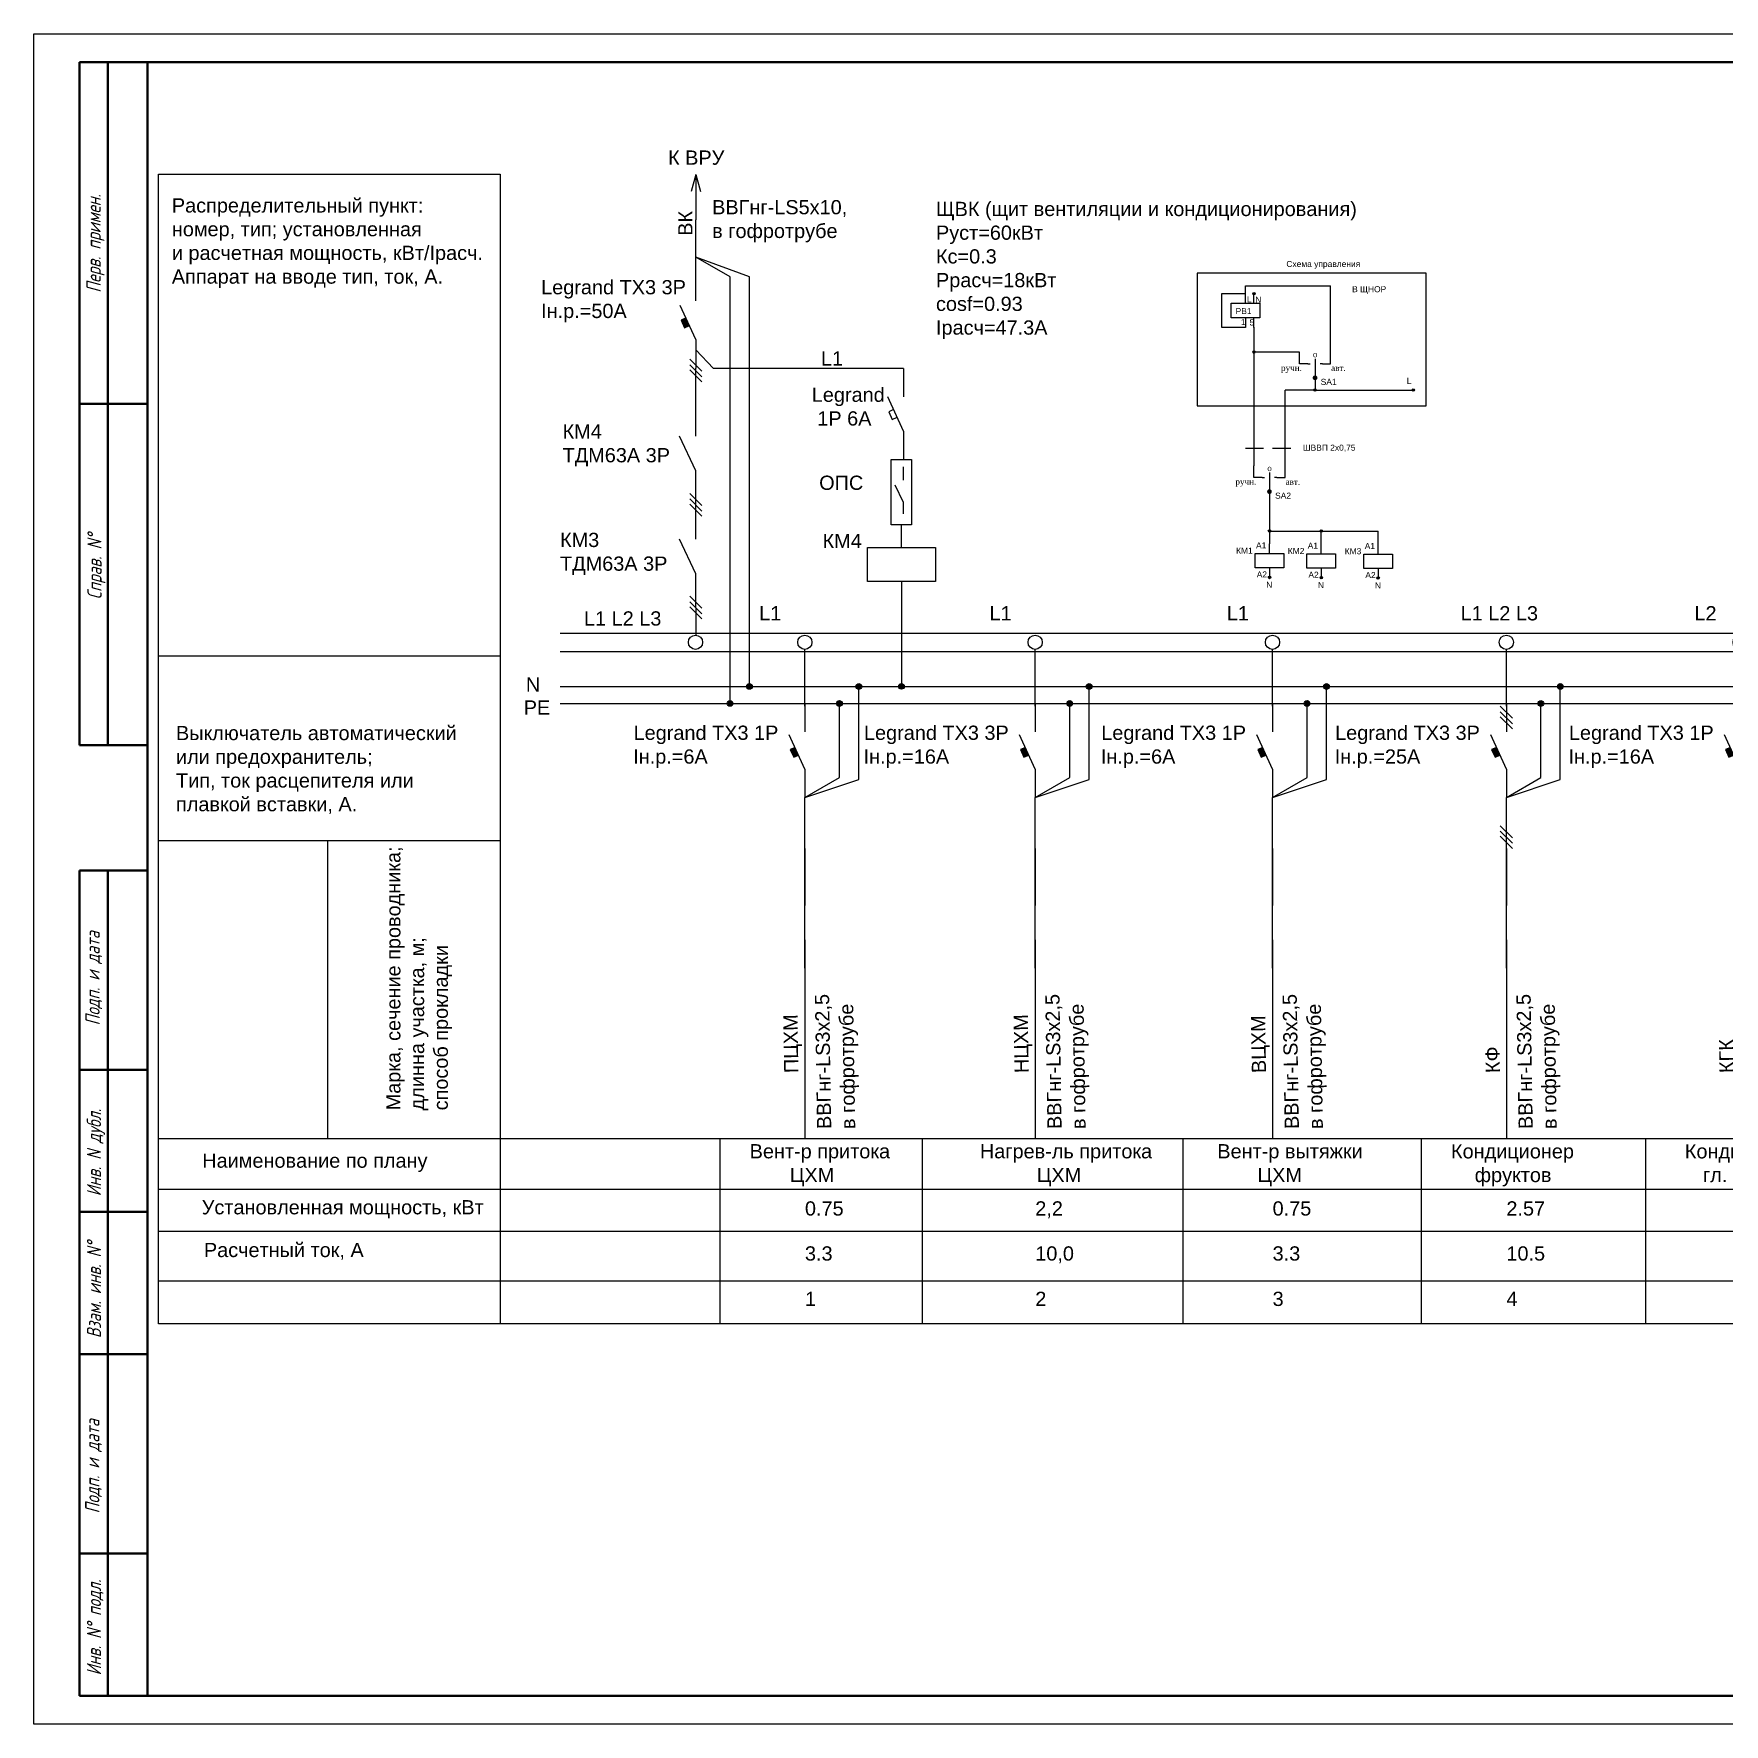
# Model space of a CAD drawing. Header units: millimetres. Extents: x 879 to 1929, y 471 to 768.
# Drawn here: x 878.9 to 1175.9, y 471.2 to 768.2 of the extents above; entities that cross this region are included whole.
import ezdxf
from ezdxf.enums import TextEntityAlignment as Align

# ---------------------------------------------------------------- set-up
doc = ezdxf.new("R2010")
doc.units = ezdxf.units.MM
doc.linetypes.add('JIS_02_1.0', pattern=[2, 1, -1])
doc.linetypes.add('невидимая2', pattern=[4.7625, 3.175, -1.5875])
doc.layers.add('KONTUR', color=7, linetype='Continuous')
doc.layers.add('Основная', color=7, linetype='Continuous', lineweight=40)
doc.layers.add('текст', color=7, linetype='Continuous', lineweight=30)
doc.styles.get("Standard").update_dxf_attribs({"font": 'arial.ttf'})
doc.styles.add('STYLE2', font='times.ttf', dxfattribs={"height": 3})
doc.styles.add('стиль1', font='romans.shx', dxfattribs={"width": 0.75, "oblique": 15, "height": 3.5})

# ---------------------------------------------------------------- blocks, each defined once
blk = doc.blocks.new('*U2')
for p, q in [((-11.38, 1.63), (935.84, 1.63)), ((-11.38, -1.63), (935.84, -1.63)), ((-11.38, -7.75), (935.84, -7.73)), ((-11.38, -10.75), (935.84, -10.73))]:
    blk.add_line(p, q)
at = {"char_height": 2.5, "attachment_point": 1}
for s, insert in [('N', (-17.4, -6.18)), ('PE', (-17.78, -10.21))]:
    blk.add_mtext_dynamic_manual_height_columns(s, width=0.9388, gutter_width=12.5, heights=[0], dxfattribs=dict(at, insert=insert))
blk = doc.blocks.new('Стрелка')
for q in [(-0.83, 4.98), (0, 0), (0.83, 4.98), (0, 8)]:
    blk.add_line((0, 8), q)
blk = doc.blocks.new('*U8')
h = blk.add_hatch(color=256)
h.dxf.hatch_style = 1
h.paths.add_polyline_path([(8.98, -7.75, 1), (9.98, -7.75, 1)])
h = blk.add_hatch(color=256)
h.dxf.hatch_style = 1
h.paths.add_polyline_path([(5.56, -10.75, 1), (6.56, -10.75, 1)])
h = blk.add_hatch(color=256)
h.dxf.hatch_style = 1
h.paths.add_polyline_path([(-1.74, -18.47), (-2.58, -18.86), (-1.97, -20.2), (-1.12, -19.81)])
for p, q in [((0, -11.25), (0, -1.25)), ((9.48, -24.08), (9.48, -8.25)), ((0, -10.76), (0, -15.76)), ((6.06, -23.77), (6.06, -11.25)), ((0, -22.27), (-2.75, -16.27)), ((0, -22.27), (0, -27.27)), ((0, -27.27), (6.06, -23.77)), ((0, -27.27), (9.48, -24.08)), ((0.01, -41.25), (0, -27.27)), ((0.01, -36.25), (0.01, -46.25)), ((0.01, -57.27), (0.01, -41.25)), ((0.01, -52.27), (0.01, -57.27)), ((0.01, -57.27), (0.01, -87.24))]:
    blk.add_line(p, q)
at = {"linetype": 'Continuous'}
for p, q in [((-1.72, -18.46), (-2.58, -18.86)), ((-2.58, -18.86), (-1.97, -20.2)), ((-1.97, -20.2), (-1.11, -19.81)), ((-1.97, -20.2), (-1.97, -20.2))]:
    blk.add_line(p, q, dxfattribs=at)
for centre, radius in [((0, 0), 1.25), ((9.48, -7.75), 0.5), ((6.06, -10.75), 0.5)]:
    blk.add_circle(centre, radius)
for tag, p in [('Подключение', (-8.04, 3.85)), ('Автомат_001', (-30.09, -17.14)), ('Автомат_002', (-30.16, -21.32)), ('Обозначение_001', (-9.72, -90.67)), ('Обозначение_002', (-9.45, -94.88)), ('ТокРасч', (0.01, -108.63)), ('Колонка', (0.01, -116.61))]:
    blk.add_attdef(tag, p, '', height=2.5)
for tag, p in [('Длина', (2.43, -53.61)), ('Маркер', (-3.63, -75.71)), ('Способ', (6.35, -85.54)), ('Марка', (2.14, -85.54))]:
    blk.add_attdef(tag, text='', height=2.5, rotation=90.9399).set_placement(p, align=Align.TOP_LEFT)
blk.add_attdef('Мощность', text='', height=2.5).set_placement((0.01, -98.22), align=Align.TOP_LEFT)
blk = doc.blocks.new('полная ветвь')
h = blk.add_hatch(color=256)
h.dxf.hatch_style = 1
h.paths.add_polyline_path([(8.98, -7.75, 1), (9.98, -7.75, 1)])
h = blk.add_hatch(color=256)
h.dxf.hatch_style = 1
h.paths.add_polyline_path([(5.56, -10.75, 1), (6.56, -10.75, 1)])
h = blk.add_hatch(color=256)
h.dxf.hatch_style = 1
h.paths.add_polyline_path([(-1.74, -18.47), (-2.58, -18.86), (-1.97, -20.2), (-1.12, -19.81)])
for p, q in [((0, -11.25), (0, -1.25)), ((9.48, -24.08), (9.48, -8.25)), ((0, -10.76), (0, -15.76)), ((6.06, -23.77), (6.06, -11.25)), ((0, -22.27), (-2.75, -16.27)), ((0, -22.27), (0, -27.27)), ((0, -27.27), (6.06, -23.77)), ((0, -27.27), (9.48, -24.08)), ((0.01, -41.25), (0, -27.27)), ((0.01, -36.25), (0.01, -46.25)), ((0.01, -57.27), (0.01, -41.25)), ((0.01, -52.27), (0.01, -57.27)), ((0.01, -57.27), (0.01, -87.24))]:
    blk.add_line(p, q)
at = {"linetype": 'Continuous'}
for p, q in [((-1.72, -18.46), (-2.58, -18.86)), ((-2.58, -18.86), (-1.97, -20.2)), ((-1.97, -20.2), (-1.11, -19.81)), ((-1.97, -20.2), (-1.97, -20.2))]:
    blk.add_line(p, q, dxfattribs=at)
for centre, radius in [((0, 0), 1.25), ((9.48, -7.75), 0.5), ((6.06, -10.75), 0.5)]:
    blk.add_circle(centre, radius)
for tag, p in [('Подключение', (-8.04, 3.85)), ('Автомат_001', (-30.09, -17.14)), ('Автомат_002', (-30.16, -21.32)), ('Обозначение_001', (-9.72, -90.67)), ('Обозначение_002', (-9.45, -94.88)), ('ТокРасч', (0.01, -108.63)), ('Колонка', (0.01, -116.61))]:
    blk.add_attdef(tag, p, '', height=2.5)
for tag, p in [('Длина', (2.43, -53.61)), ('Маркер', (-3.63, -75.71)), ('Способ', (6.35, -85.54)), ('Марка', (2.14, -85.54))]:
    blk.add_attdef(tag, text='', height=2.5, rotation=90.9399).set_placement(p, align=Align.TOP_LEFT)
blk.add_attdef('Мощность', text='', height=2.5).set_placement((0.01, -98.22), align=Align.TOP_LEFT)
blk = doc.blocks.new('*U12')
h = blk.add_hatch(color=256)
h.dxf.hatch_style = 1
h.paths.add_polyline_path([(8.98, -7.75, 1), (9.98, -7.75, 1)])
h = blk.add_hatch(color=256)
h.dxf.hatch_style = 1
h.paths.add_polyline_path([(5.56, -10.75, 1), (6.56, -10.75, 1)])
h = blk.add_hatch(color=256)
h.dxf.hatch_style = 1
h.paths.add_polyline_path([(-1.74, -18.47), (-2.58, -18.86), (-1.97, -20.2), (-1.12, -19.81)])
for p, q in [((0, -11.25), (0, -1.25)), ((9.48, -24.08), (9.48, -8.25)), ((-1.06, -11.22), (1.06, -13.35)), ((0, -10.76), (0, -15.76)), ((6.06, -23.77), (6.06, -11.25)), ((-1.06, -12.2), (1.06, -14.32)), ((-1.06, -13.09), (1.06, -15.21)), ((0, -22.27), (-2.75, -16.27)), ((0, -22.27), (0, -27.27)), ((0, -27.27), (6.06, -23.77)), ((0, -27.27), (9.48, -24.08)), ((0.01, -41.25), (0, -27.27)), ((-1.06, -32.22), (1.06, -34.34)), ((-1.06, -33.2), (1.06, -35.32)), ((-1.06, -34.09), (1.06, -36.21)), ((0.01, -36.25), (0.01, -46.25)), ((0.01, -57.27), (0.01, -41.25)), ((0.01, -52.27), (0.01, -57.27)), ((0.01, -57.27), (0.01, -87.24))]:
    blk.add_line(p, q)
at = {"linetype": 'Continuous'}
for p, q in [((-1.72, -18.46), (-2.58, -18.86)), ((-2.58, -18.86), (-1.97, -20.2)), ((-1.97, -20.2), (-1.11, -19.81)), ((-1.97, -20.2), (-1.97, -20.2))]:
    blk.add_line(p, q, dxfattribs=at)
for centre, radius in [((0, 0), 1.25), ((9.48, -7.75), 0.5), ((6.06, -10.75), 0.5)]:
    blk.add_circle(centre, radius)
for tag, p in [('Подключение', (-8.04, 3.85)), ('Автомат_001', (-30.09, -17.14)), ('Автомат_002', (-30.16, -21.32)), ('Обозначение_001', (-9.72, -90.67)), ('Обозначение_002', (-9.45, -94.88)), ('ТокРасч', (0.01, -108.63)), ('Колонка', (0.01, -116.61))]:
    blk.add_attdef(tag, p, '', height=2.5)
for tag, p in [('Длина', (2.43, -53.61)), ('Маркер', (-3.63, -75.71)), ('Способ', (6.35, -85.54)), ('Марка', (2.14, -85.54))]:
    blk.add_attdef(tag, text='', height=2.5, rotation=90.9399).set_placement(p, align=Align.TOP_LEFT)
blk.add_attdef('Мощность', text='', height=2.5).set_placement((0.01, -98.22), align=Align.TOP_LEFT)
blk = doc.blocks.new('Астр-е реле')
for p, q in [((0, -4), (0, 0)), ((3.51, -4), (3.51, 0)), ((0, -9.96), (0, -13.96)), ((3.51, -13.96), (3.51, -9.96))]:
    blk.add_line(p, q)
blk.add_lwpolyline([(-5.98, -4), (5.98, -4), (5.98, -9.96), (-5.98, -9.96)], close=True)
at = {"char_height": 2.5, "attachment_point": 1}
for s, insert in [('L', (0.56, -1.14)), ('N', (4.07, -1.21)), ('1', (-1.9, -10.55)), ('5', (1.66, -10.69))]:
    blk.add_mtext_dynamic_manual_height_columns(s, width=0.9464, gutter_width=12.5, heights=[0], dxfattribs=dict(at, insert=insert))
blk.add_attdef('РВ', (-4.08, -8.48), '', height=2.5)

msp = doc.modelspace()

# ---------------------------------------------------------------- hatches: boundary and pattern name
h = msp.add_hatch(color=256)
h.dxf.hatch_style = 1
h.paths.add_polyline_path([(1093.49, 722.52, 1), (1093.06, 722.52, 1)])
h = msp.add_hatch(color=256)
h.dxf.hatch_style = 1
h.paths.add_polyline_path([(993.49, 718.26), (992.65, 717.87), (993.26, 716.53), (994.11, 716.91)])
h = msp.add_hatch(color=256)
h.dxf.hatch_style = 1
h.paths.add_polyline_path([(1093.49, 712.25, 1), (1093.06, 712.25, 1)])
at = {"ltscale": 0.2}
for points in [[(1103.59, 707.74, 1), (1104.43, 707.74, 1)], [(1095.58, 687.74, 1), (1096.42, 687.74, 1)]]:
    msp.add_hatch(color=0, dxfattribs=at).paths.add_polyline_path(points)
h = msp.add_hatch(color=256)
h.dxf.hatch_style = 1
h.paths.add_polyline_path([(1104.23, 705.58, 1), (1103.8, 705.58, 1)])
h = msp.add_hatch(color=256)
h.dxf.hatch_style = 1
h.paths.add_polyline_path([(1121.47, 705.58, 1), (1121.05, 705.58, 1)])
h = msp.add_hatch(color=256)
h.dxf.hatch_style = 1
h.paths.add_polyline_path([(1096.22, 680.82, 1), (1095.79, 680.82, 1)])
h = msp.add_hatch(color=256)
h.dxf.hatch_style = 1
h.paths.add_polyline_path([(1105.3, 680.82, 1), (1104.87, 680.82, 1)])
h = msp.add_hatch(color=256)
h.dxf.hatch_style = 1
h.paths.add_polyline_path([(1096.22, 672.66, 1), (1095.79, 672.66, 1)])
h = msp.add_hatch(color=256)
h.dxf.hatch_style = 1
h.paths.add_polyline_path([(1105.3, 672.61, 1), (1104.87, 672.61, 1)])
h = msp.add_hatch(color=256)
h.dxf.hatch_style = 1
h.paths.add_polyline_path([(1115.3, 672.55, 1), (1114.88, 672.55, 1)])
h = msp.add_hatch(color=256)
h.dxf.hatch_style = 1
h.paths.add_polyline_path([(1005.15, 653.52, 1), (1004.15, 653.52, 1)])
h = msp.add_hatch(color=256)
h.dxf.hatch_style = 1
h.paths.add_polyline_path([(1031.85, 653.53, 1), (1030.85, 653.53, 1)])
h = msp.add_hatch(color=256)
h.dxf.hatch_style = 1
h.paths.add_polyline_path([(1001.74, 650.52, 1), (1000.74, 650.52, 1)])

# ---------------------------------------------------------------- linework, layer by layer
for p, q in [((900.84, 541.53), (900.84, 743.52)), ((900.84, 743.52), (960.84, 743.52)), ((960.84, 743.52), (960.84, 574.03)), ((995.23, 721.29), (995.23, 735.48)), ((1001.24, 725.48), (995.23, 728.95)), ((1004.65, 725.48), (995.23, 728.95)), ((1001.24, 650.52), (1001.24, 725.48)), ((1004.65, 653.52), (1004.65, 725.48)), ((1091.79, 722.52), (1087.55, 722.52)), ((1087.55, 722.52), (1087.55, 716.61)), ((1091.79, 722.52), (1091.79, 723.91)), ((1091.79, 723.91), (1106.75, 723.91)), ((1106.75, 712.04), (1106.75, 723.91)), ((995.23, 714.46), (992.48, 720.46)), ((1087.55, 716.61), (1091.79, 716.61)), ((1093.27, 716.61), (1093.27, 692.26)), ((995.23, 714.46), (995.23, 709.46)), ((994.17, 711), (996.29, 708.88)), ((994.17, 710.02), (996.29, 707.9)), ((998.32, 709.4), (995.23, 712.66)), ((1101.28, 712.25), (1093.24, 712.25)), ((1093.24, 712.25), (1093.27, 712.25)), ((1101.28, 710.28), (1101.28, 712.25)), ((1101.28, 710.19), (1101.28, 710.28)), ((1102.72, 710.19), (1101.28, 710.19)), ((1102.72, 710.19), (1103.15, 710.19)), ((1104.02, 711.09), (1104.02, 705.58)), ((1105.32, 710.19), (1104.92, 710.19)), ((1105.32, 710.19), (1106.75, 710.19)), ((1106.75, 710.19), (1106.75, 712.04)), ((994.17, 709.13), (996.29, 707.01)), ((995.23, 703.46), (995.23, 709.46)), ((1031.7, 709.39), (998.32, 709.4)), ((1031.7, 709.39), (1031.7, 704.39)), ((1031.7, 698.37), (1028.95, 704.37)), ((1104.02, 705.58), (1098.74, 705.58)), ((1098.74, 692.04), (1098.74, 705.58)), ((1104.02, 705.58), (1108.73, 705.58)), ((1108.73, 705.58), (1121.26, 705.58)), ((995.23, 697.46), (995.23, 703.46)), ((1031.7, 698.37), (1031.7, 693.37)), ((995.23, 691.39), (992.38, 697.47)), ((1031.7, 689.74), (1031.7, 692.11)), ((1093.27, 690.29), (1093.27, 692.26)), ((1098.74, 690.2), (1098.74, 692.04)), ((995.23, 685.39), (995.23, 691.39)), ((1093.27, 690.2), (1093.27, 690.29)), ((1094.71, 690.2), (1093.27, 690.2)), ((1094.71, 690.2), (1095.14, 690.2)), ((1096.01, 691.09), (1096.01, 685.59)), ((1097.3, 690.2), (1096.91, 690.2)), ((1097.3, 690.2), (1098.74, 690.2)), ((994.17, 687.43), (996.3, 685.31)), ((994.17, 686.45), (996.3, 684.33)), ((1031.7, 685.81), (1030.27, 688.85)), ((994.17, 685.56), (996.3, 683.44)), ((995.24, 679.39), (995.23, 685.39)), ((1031.7, 683.84), (1031.7, 685.81)), ((1096.01, 685.59), (1096.01, 678.57)), ((1031.35, 677.9), (1031.35, 681.9)), ((1096.01, 680.82), (1115.09, 680.82)), ((1105.09, 678.52), (1105.09, 680.82)), ((1115.09, 678.47), (1115.09, 680.82)), ((1115.09, 680.82), (1115.09, 680.82)), ((995.24, 673.32), (992.38, 679.4)), ((1096.01, 676.88), (1096.01, 678.57)), ((1105.09, 676.83), (1105.09, 678.52)), ((1115.09, 676.77), (1115.09, 678.47)), ((1096.01, 674.36), (1096.01, 672.66)), ((1105.09, 674.3), (1105.09, 672.61)), ((1115.09, 674.25), (1115.09, 672.55)), ((995.24, 667.32), (995.24, 673.32)), ((1031.35, 671.95), (1031.35, 667.95)), ((994.18, 669.36), (996.3, 667.24)), ((994.18, 668.38), (996.3, 666.26)), ((994.18, 667.49), (996.3, 665.37)), ((995.24, 667.32), (995.24, 662.52)), ((1031.35, 667.95), (1031.35, 653.53)), ((900.84, 658.87), (960.84, 658.87)), ((900.82, 626.46), (960.78, 626.46)), ((930.56, 626.37), (930.56, 574.23)), ((1918.62, 574.03), (900.84, 574.03)), ((960.84, 574.03), (960.84, 541.53)), ((999.47, 574.03), (999.47, 541.53)), ((1035.01, 574.03), (1035.01, 541.53)), ((1080.76, 574.03), (1080.76, 541.53)), ((1122.66, 574.03), (1122.66, 541.53)), ((1162.08, 574.03), (1162.08, 541.53)), ((1918.62, 565.11), (900.84, 565.11)), ((1918.62, 557.66), (900.84, 557.76)), ((1918.62, 549.03), (900.84, 549.03)), ((1918.62, 541.53), (900.84, 541.53))]:
    msp.add_line(p, q)
at = {"linetype": 'Continuous'}
for p, q in [((993.51, 718.27), (992.65, 717.87)), ((992.65, 717.87), (993.26, 716.53)), ((993.26, 716.53), (994.12, 716.92)), ((993.26, 716.53), (993.26, 716.53)), ((1029.97, 702.18), (1029.11, 701.78)), ((1029.11, 701.78), (1029.73, 700.44)), ((1029.73, 700.44), (1030.59, 700.83)), ((1029.73, 700.44), (1029.73, 700.44))]:
    msp.add_line(p, q, dxfattribs=at)
at = {"linetype": 'невидимая2'}
msp.add_line((1091.79, 695.4), (1100.26, 695.4), dxfattribs=at)
for points in [[(1083.32, 702.81), (1123.55, 702.81), (1123.55, 726.11), (1083.32, 726.11)], [(1033.14, 693.37), (1033.14, 681.9), (1029.56, 681.9), (1029.56, 693.37)], [(1037.33, 671.95), (1025.37, 671.95), (1025.37, 677.9), (1037.33, 677.9)], [(1098.54, 674.36), (1093.47, 674.36), (1093.47, 676.88), (1098.54, 676.88)], [(1107.62, 674.3), (1102.55, 674.3), (1102.55, 676.83), (1107.62, 676.83)], [(1117.62, 674.25), (1112.56, 674.25), (1112.56, 676.77), (1117.62, 676.77)]]:
    msp.add_lwpolyline(points, close=True)
for centre, radius in [((1093.27, 722.52), 0.212), ((1093.27, 712.25), 0.212), ((1104.02, 705.58), 0.212), ((1121.26, 705.58), 0.212), ((1096.01, 680.82), 0.212), ((1105.09, 680.82), 0.212), ((1096.01, 672.66), 0.212), ((1105.09, 672.61), 0.212), ((1115.09, 672.55), 0.212), ((995.18, 661.27), 1.25), ((1004.65, 653.52), 0.5), ((1031.35, 653.53), 0.5), ((1001.24, 650.52), 0.5)]:
    msp.add_circle(centre, radius)
at = {"layer": 'KONTUR'}
for p, q in [((878.94, 471.18), (878.94, 768.18)), ((878.94, 768.18), (1928.94, 768.18)), ((1928.94, 471.18), (878.94, 471.18))]:
    msp.add_line(p, q, dxfattribs=at)
at = {"layer": 'Основная'}
for p, q in [((886.94, 763.18), (886.94, 643.18)), ((1923.94, 763.18), (886.94, 763.18)), ((891.94, 643.18), (891.94, 763.18)), ((898.94, 516.18), (898.94, 763.18)), ((898.94, 703.18), (886.94, 703.18)), ((898.94, 643.18), (886.94, 643.18)), ((886.94, 476.18), (886.94, 621.18)), ((898.94, 621.18), (886.94, 621.18)), ((891.94, 476.18), (891.94, 621.18)), ((898.94, 586.18), (886.94, 586.18)), ((898.94, 561.18), (886.94, 561.18)), ((898.94, 536.18), (886.94, 536.18)), ((898.94, 476.18), (898.94, 516.18)), ((898.94, 501.18), (886.94, 501.18)), ((1923.94, 476.18), (886.94, 476.18))]:
    msp.add_line(p, q, dxfattribs=at)

# ---------------------------------------------------------------- block references
for name, p in [('Стрелка', (995.23, 735.48)), ('*U2', (982.78, 661.27))]:
    msp.add_blockref(name, p)
at = {"xscale": 0.4235, "yscale": 0.4235, "zscale": 0.4235}
msp.add_blockref('Астр-е реле', (1091.79, 722.52), dxfattribs=at).add_auto_attribs({'РВ': 'РВ1'})
ref = msp.add_blockref('*U8', (1014.39, 661.27))
ref.add_attrib('Подключение', 'L1', (1006.35, 665.12), dxfattribs={"height": 2.5})
ref.add_attrib('Автомат_001', 'Legrand TX3 1P', (984.3, 644.13), dxfattribs={"height": 2.5})
ref.add_attrib('Маркер', 'ПЦХМ', dxfattribs={"height": 2.5, "rotation": 90.9399}).set_placement((1010.76, 585.56), align=Align.TOP_LEFT)
ref.add_attrib('Марка', 'ВВГнг-LS3x2,5', dxfattribs={"height": 2.5, "rotation": 90.9399}).set_placement((1016.53, 575.73), align=Align.TOP_LEFT)
ref.add_attrib('Способ', 'в гофротрубе', dxfattribs={"height": 2.5, "rotation": 90.9399}).set_placement((1020.74, 575.73), align=Align.TOP_LEFT)
ref.add_attrib('Обозначение_001', 'Вент-р притока', (1004.69, 570.6), dxfattribs={"height": 2.5})
ref.add_attrib('Мощность', '0.75', dxfattribs={"height": 2.5}).set_placement((1014.4, 563.05), align=Align.TOP_LEFT)
ref.add_attrib('ТокРасч', '3.3', (1014.4, 552.64), dxfattribs={"height": 2.5})
ref.add_attrib('Колонка', '1', (1014.4, 544.66), dxfattribs={"height": 2.5})
ref.add_attrib('Автомат_002', 'Iн.р.=6А', (984.23, 639.95), dxfattribs={"height": 2.5})
ref.add_attrib('Обозначение_002', '       ЦХМ', (1004.94, 566.43), dxfattribs={"height": 2.5})
ref = msp.add_blockref('полная ветвь', (1054.85, 661.27))
ref.add_attrib('Подключение', 'L1', (1046.82, 665.12), dxfattribs={"height": 2.5})
ref.add_attrib('Автомат_001', 'Legrand TX3 3P', (1024.77, 644.13), dxfattribs={"height": 2.5})
ref.add_attrib('Маркер', 'НЦХМ', dxfattribs={"height": 2.5, "rotation": 90.9399}).set_placement((1051.22, 585.56), align=Align.TOP_LEFT)
ref.add_attrib('Марка', 'ВВГнг-LS3x2,5', dxfattribs={"height": 2.5, "rotation": 90.9399}).set_placement((1057, 575.73), align=Align.TOP_LEFT)
ref.add_attrib('Способ', 'в гофротрубе', dxfattribs={"height": 2.5, "rotation": 90.9399}).set_placement((1061.21, 575.73), align=Align.TOP_LEFT)
ref.add_attrib('Обозначение_001', 'Нагрев-ль притока', (1045.13, 570.6), dxfattribs={"height": 2.5})
ref.add_attrib('Мощность', '2,2', dxfattribs={"height": 2.5}).set_placement((1054.86, 563.05), align=Align.TOP_LEFT)
ref.add_attrib('ТокРасч', '10,0', (1054.86, 552.64), dxfattribs={"height": 2.5})
ref.add_attrib('Колонка', '2', (1054.86, 544.66), dxfattribs={"height": 2.5})
ref.add_attrib('Автомат_002', 'Iн.р.=16А', (1024.7, 639.95), dxfattribs={"height": 2.5})
ref.add_attrib('Обозначение_002', '          ЦХМ', (1045.41, 566.43), dxfattribs={"height": 2.5})
ref = msp.add_blockref('полная ветвь', (1096.54, 661.27))
ref.add_attrib('Подключение', 'L1', (1088.5, 665.12), dxfattribs={"height": 2.5})
ref.add_attrib('Автомат_001', 'Legrand TX3 1P', (1066.45, 644.13), dxfattribs={"height": 2.5})
ref.add_attrib('Маркер', 'ВЦХМ', dxfattribs={"height": 2.5, "rotation": 90.9399}).set_placement((1092.91, 585.56), align=Align.TOP_LEFT)
ref.add_attrib('Марка', 'ВВГнг-LS3x2,5', dxfattribs={"height": 2.5, "rotation": 90.9399}).set_placement((1098.68, 575.73), align=Align.TOP_LEFT)
ref.add_attrib('Способ', 'в гофротрубе', dxfattribs={"height": 2.5, "rotation": 90.9399}).set_placement((1102.89, 575.73), align=Align.TOP_LEFT)
ref.add_attrib('Обозначение_001', 'Вент-р вытяжки', (1086.84, 570.6), dxfattribs={"height": 2.5})
ref.add_attrib('Мощность', '0.75', dxfattribs={"height": 2.5}).set_placement((1096.55, 563.05), align=Align.TOP_LEFT)
ref.add_attrib('ТокРасч', '3.3', (1096.55, 552.64), dxfattribs={"height": 2.5})
ref.add_attrib('Колонка', '3', (1096.55, 544.66), dxfattribs={"height": 2.5})
ref.add_attrib('Автомат_002', 'Iн.р.=6А', (1066.38, 639.95), dxfattribs={"height": 2.5})
ref.add_attrib('Обозначение_002', '       ЦХМ', (1087.09, 566.43), dxfattribs={"height": 2.5})
ref = msp.add_blockref('*U12', (1137.61, 661.27))
ref.add_attrib('Подключение', 'L1 L2 L3', (1129.58, 665.12), dxfattribs={"height": 2.5})
ref.add_attrib('Автомат_001', 'Legrand TX3 3P', (1107.53, 644.13), dxfattribs={"height": 2.5})
ref.add_attrib('Маркер', 'КФ', dxfattribs={"height": 2.5, "rotation": 90.9399}).set_placement((1133.98, 585.56), align=Align.TOP_LEFT)
ref.add_attrib('Марка', 'ВВГнг-LS3x2,5', dxfattribs={"height": 2.5, "rotation": 90.9399}).set_placement((1139.76, 575.73), align=Align.TOP_LEFT)
ref.add_attrib('Способ', 'в гофротрубе', dxfattribs={"height": 2.5, "rotation": 90.9399}).set_placement((1143.97, 575.73), align=Align.TOP_LEFT)
ref.add_attrib('Обозначение_001', 'Кондиционер', (1127.89, 570.59), dxfattribs={"height": 2.5})
ref.add_attrib('Мощность', '2.57', dxfattribs={"height": 2.5}).set_placement((1137.62, 563.05), align=Align.TOP_LEFT)
ref.add_attrib('ТокРасч', '10.5', (1137.62, 552.64), dxfattribs={"height": 2.5})
ref.add_attrib('Колонка', '4', (1137.62, 544.66), dxfattribs={"height": 2.5})
ref.add_attrib('Автомат_002', 'Iн.р.=25А', (1107.46, 639.95), dxfattribs={"height": 2.5})
ref.add_attrib('Обозначение_002', '    фруктов', (1128.17, 566.43), dxfattribs={"height": 2.5})
ref = msp.add_blockref('полная ветвь', (1178.69, 661.27))
ref.add_attrib('Подключение', 'L2', (1170.65, 665.12), dxfattribs={"height": 2.5})
ref.add_attrib('Автомат_001', 'Legrand TX3 1P', (1148.6, 644.13), dxfattribs={"height": 2.5})
ref.add_attrib('Маркер', 'КГК', dxfattribs={"height": 2.5, "rotation": 90.9399}).set_placement((1175.06, 585.56), align=Align.TOP_LEFT)
ref.add_attrib('Марка', 'ВВГнг-LS3x2,5', dxfattribs={"height": 2.5, "rotation": 90.9399}).set_placement((1180.83, 575.73), align=Align.TOP_LEFT)
ref.add_attrib('Способ', 'в гофротрубе', dxfattribs={"height": 2.5, "rotation": 90.9399}).set_placement((1185.04, 575.73), align=Align.TOP_LEFT)
ref.add_attrib('Обозначение_001', 'Кондиционер', (1168.97, 570.59), dxfattribs={"height": 2.5})
ref.add_attrib('Мощность', '2.2', dxfattribs={"height": 2.5}).set_placement((1178.7, 563.05), align=Align.TOP_LEFT)
ref.add_attrib('ТокРасч', '9.6', (1178.7, 552.64), dxfattribs={"height": 2.5})
ref.add_attrib('Колонка', '5', (1178.7, 544.66), dxfattribs={"height": 2.5})
ref.add_attrib('Автомат_002', 'Iн.р.=16А', (1148.53, 639.95), dxfattribs={"height": 2.5})
ref.add_attrib('Обозначение_002', '   гл. касса', (1169.24, 566.43), dxfattribs={"height": 2.5})

# ---------------------------------------------------------------- texts
at = {"style": 'STYLE2'}
for s, height, p in [('о', 1.06, (1103.63, 711.35)), ('ручн.', 1.059, (1098.03, 708.95)), ('авт.', 1.059, (1106.83, 708.93)), ('о', 1.06, (1095.62, 691.35)), ('ручн.', 1.059, (1090.02, 688.96)), ('авт.', 1.059, (1098.82, 688.93))]:
    msp.add_text(s, height=height, dxfattribs=at).set_placement(p)
at = {"attachment_point": 1}
for s, width, insert, char_height in [('К ВРУ', 15.8143, (990.35, 747.68), 2.5), ('Распределительный пункт:\\Pномер, тип; установленная\\Pи расчетная мощность, кВт/Iрасч. Аппарат на вводе тип, ток, А.', 55.2331, (903.19, 739.28), 2.5), ('ВВГнг-LS5x10,\\Pв гофротрубе', 33.8081, (998.1, 738.97), 2.5), ('ЩВК (щит вентиляции и кондиционирования)\\PPуст=60кВт\\PКс=0.3\\PРрасч=18кВт\\Pcosf=0.93\\PIрасч=47.3A', 80.5318, (1037.42, 738.66), 2.5), ('Схема управления', 36.809, (1098.97, 728.27), 1.0588), ('Legrand TX3 3P\\PIн.р.=50А', 27.1918, (968.06, 724.91), 2.5), ('В ЩНОР', 22.5313, (1110.52, 723.84), 1.059), ('L1', 3.6653, (1017.21, 712.4), 2.5), ('SA1', 3.6653, (1105, 707.56), 1.059), ('L', 3.6653, (1120.12, 707.74), 1.06), ('КМ4\\PТДМ63А 3Р', 18.7664, (971.83, 699.56), 2.5), ('ШВВП 2х0,75', 23.3727, (1101.87, 696), 1.0588), ('SA2', 3.6653, (1096.99, 687.57), 1.059), ('КМ3\\PТДМ63А 3Р', 21.272, (971.38, 680.51), 2.5), ('КМ4', 5.3894, (1017.5, 680.32), 2.5), ('КМ1', 5.3894, (1090.14, 677.9), 1.059), ('А1', 3.6653, (1093.64, 678.83), 1.059), ('КМ2', 5.3894, (1099.22, 677.85), 1.059), ('А1', 3.6653, (1102.72, 678.77), 1.059), ('КМ3', 5.3894, (1109.22, 677.8), 1.059), ('А1', 3.6653, (1112.73, 678.72), 1.059), ('А2', 3.6653, (1093.76, 673.72), 1.059), ('N', 3.6653, (1095.43, 671.9), 1.06), ('А2', 3.6653, (1102.84, 673.67), 1.059), ('N', 3.6653, (1104.51, 671.85), 1.06), ('А2', 3.6653, (1112.84, 673.62), 1.059), ('N', 3.6653, (1114.51, 671.8), 1.06), ('L1 L2 L3', 14.4703, (975.59, 666.71), 2.5), ('Выключатель автоматический\\Pили предохранитель;\\PТип, ток расцепителя или\\Pплавкой вставки, А.', 49.8574, (903.92, 646.58), 2.5), ('Наименование по плану', 47.5, (908.53, 571.45), 2.5), ('Установленная мощность, кВт', 50, (908.45, 563.26), 2.5), ('Расчетный ток, А', 50, (908.82, 555.75), 2.5)]:
    msp.add_mtext_dynamic_manual_height_columns(s, width=width, gutter_width=12.5, heights=[0], dxfattribs=dict(at, insert=insert, char_height=char_height))
at = {"char_height": 2.5, "attachment_point": 1, "rotation": 90}
for s, width, insert in [('ВК', 7.7148, (992.14, 732.7)), ('Марка, сечение проводника;\\Pдлинна участка, м; \\Pспособ прокладки', 46.8328, (940.84, 579.03))]:
    msp.add_mtext_dynamic_manual_height_columns(s, width=width, gutter_width=12.5, heights=[0], dxfattribs=dict(at, insert=insert))
at = {"linetype": 'JIS_02_1.0', "char_height": 2.5, "attachment_point": 1}
for s, width, insert in [('Legrand\\P 1P 6А', 13.8942, (1015.6, 706.02)), ('ОПС', 9.1181, (1016.9, 690.55))]:
    msp.add_mtext_dynamic_manual_height_columns(s, width=width, gutter_width=12.5, heights=[0], dxfattribs=dict(at, insert=insert))
at = {"layer": 'текст', "style": 'стиль1', "oblique": 15, "width": 0.75}
for s, p in [('Перв. примен.', (890.7, 722.69)), ('Справ. N%%d', (890.85, 668.81)), ('Подп. и дата', (890.52, 593.95)), ('Инв. N дубл.', (890.76, 563.93)), ('Взам. инв. N%%d', (890.76, 539)), ('Подп. и дата', (890.47, 508.21)), ('Инв. N%%d подл.', (890.76, 479.75))]:
    msp.add_text(s, height=2.5, rotation=90, dxfattribs=at).set_placement(p)

doc.saveas('drawing.dxf')
